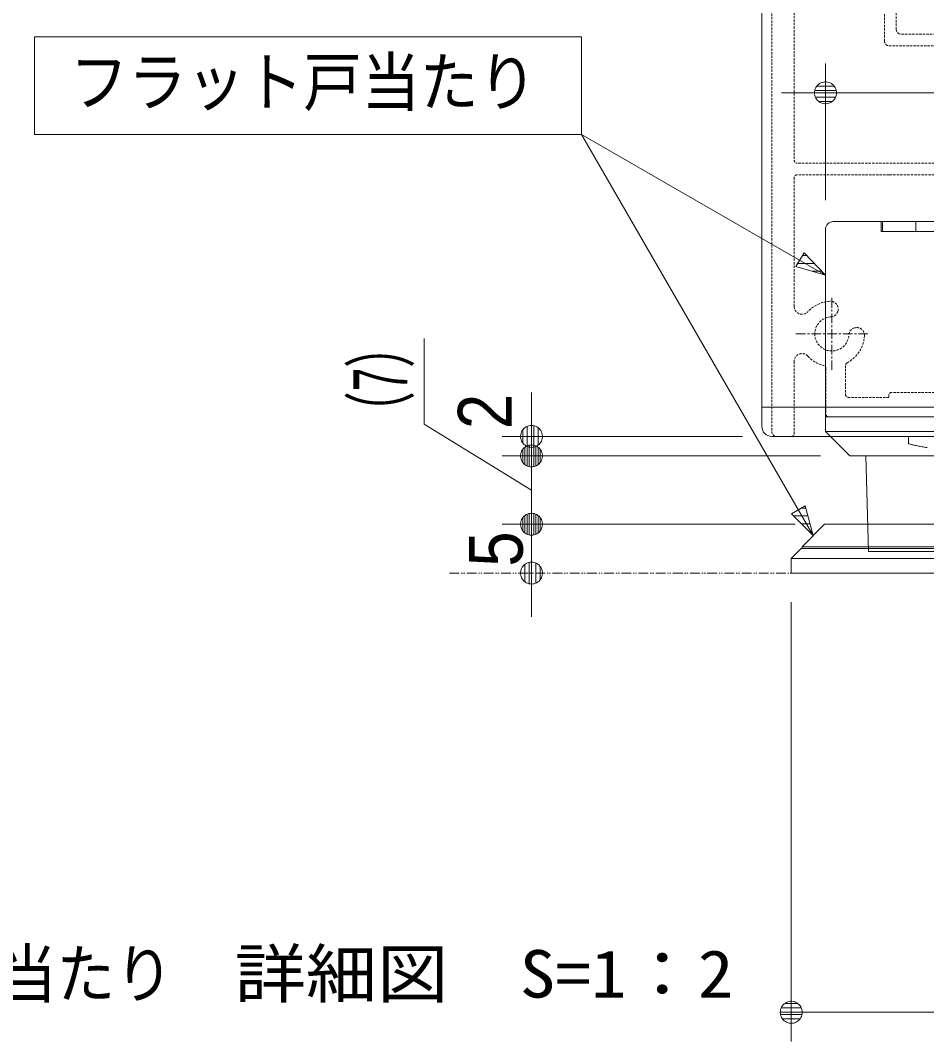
# Model space of a CAD drawing. Units: millimetres, scale not verified, with parts at other scales. Extents: x -4547 to 4547, y -2284 to 2284.
# Drawn here: x -4077 to -3613, y -1793 to -1270 of the extents above; entities that cross this region are included whole.
import ezdxf
from ezdxf.enums import TextEntityAlignment as Align

# ---------------------------------------------------------------- set-up
doc = ezdxf.new("R2010")
doc.units = ezdxf.units.MM
doc.header["$LTSCALE"] = 20
for name, pattern in [('CHAIN1', [8, 5, -1, 1, -1]), ('DASHED1', [1.8, 1.2, -0.6]), ('DOUBLE_CHAIN1', [8.8, 5, -1, 0.6, -0.6, 0.6, -1])]:
    doc.linetypes.add(name, pattern=pattern)
for name, color, linetype, lineweight in [('0-0_3一般', 7, 'Continuous', 9), ('0-1_2寸法-2', 7, 'Continuous', 9), ('0-2_0', 7, 'Continuous', 9), ('0-3_2寸法-3', 7, 'Continuous', 9), ('0-4_2寸法-1', 7, 'Continuous', 9)]:
    doc.layers.add(name, color=color, linetype=linetype, lineweight=lineweight)
doc.styles.add('ＭＳ ゴシック', font='')
doc.styles.add('ＭＳ Ｐゴシック', font='')
doc.styles.get('ＭＳ ゴシック').set_extended_font_data('MS Gothic')
doc.styles.get('ＭＳ Ｐゴシック').set_extended_font_data('MS PGothic')

# ---------------------------------------------------------------- blocks, each defined once
blk = doc.blocks.new('グループ-128')
at = {"layer": '0-0_3一般'}
for p, q in [((-47130.1, -20973.3), (-47130.1, -29353.3)), ((-45980.1, -27453.3), (-46400.1, -27453.3)), ((-45895.1, -27453.3), (-45910.1, -27453.3)), ((-45605.1, -27453.3), (-45845.1, -27453.3)), ((-45555.1, -27453.3), (-45605.1, -27453.3)), ((-45555.1, -27453.3), (-45105.1, -27453.3)), ((-45555.1, -27553.3), (-45555.1, -27453.3)), ((-46480.1, -29403.3), (-46480.1, -27533.3)), ((-45910.1, -27533.3), (-45910.1, -27553.3)), ((-43530.1, -29353.3), (-47130.1, -29353.3)), ((-47130.1, -29553.3), (-47130.1, -29353.3)), ((-47130.1, -29353.3), (-43530.1, -29353.3)), ((-46480.1, -29453.3), (-46480.1, -29403.3)), ((-46480.1, -29453.3), (-46480.1, -29603.3)), ((-44180.1, -29453.3), (-46480.1, -29453.3)), ((-44180.1, -29603.3), (-46480.1, -29603.3)), ((-47030.1, -29653.3), (-43630.1, -29653.3)), ((-46230.1, -29853.3), (-46430.1, -29653.3)), ((-46490.1, -30553.3), (-46326.1, -30553.3)), ((-43189.1, -30553.3), (-46326.1, -30553.3)), ((-46830.1, -30903.3), (-46730.1, -30803.3)), ((-43027.8, -30803.3), (-46730.1, -30803.3)), ((-46720.1, -30783.3), (-43021.4, -30783.3)), ((-46830.1, -31053.3), (-46830.1, -30903.3)), ((-46830.1, -30903.3), (-41230.1, -30903.3)), ((-41230.1, -31053.3), (-46830.1, -31053.3))]:
    blk.add_line(p, q, dxfattribs=at)
at = {"layer": '0-0_3一般', "linetype": 'DOUBLE_CHAIN1'}
blk.add_line((-50330.1, -31053.3), (-40330.1, -31053.3), dxfattribs=at)
at = {"layer": '0-0_3一般'}
for points in [[(-45910.1, -27533.3), (-45910.1, -27453.3), (-45980.1, -27453.3)], [(-45845.1, -27453.3), (-45895.1, -27453.3), (-45895.1, -27553.3)], [(-44750.1, -27533.3), (-44750.1, -27553.3), (-45910.1, -27553.3)], [(-46480.1, -29603.3), (-46430.1, -29653.3), (-44230.1, -29653.3), (-44180.1, -29603.3)], [(-46230.1, -29853.3), (-44430.1, -29853.3), (-44230.1, -29653.3)], [(-45516, -29754.6), (-45527.8, -29752.3), (-45539.3, -29750), (-45550.6, -29747.7), (-45561.5, -29745.4), (-45572.2, -29743), (-45582.6, -29740.6), (-45592.7, -29738.2), (-45602.5, -29735.8), (-45612, -29733.3), (-45621.2, -29730.9), (-45630.1, -29728.4), (-45630.1, -29653.3)], [(-45439, -29768), (-45452.5, -29765.8), (-45465.8, -29763.6), (-45478.8, -29761.4), (-45491.5, -29759.2), (-45503.9, -29756.9), (-45516, -29754.6)], [(-44620.1, -30833.3), (-46040.1, -30833.3), (-46065.8, -29853.3)], [(-46720.1, -30803.3), (-46720.1, -30783.3), (-46490.1, -30553.3)]]:
    blk.add_lwpolyline(points, dxfattribs=at)
for centre, radius, start, end in [((-46400.1, -27533.3), 80, 90, 180), ((-47030.1, -29553.3), 100, 180, 270)]:
    blk.add_arc(centre, radius, start, end, dxfattribs=at)
blk = doc.blocks.new('_Dot')
at = {"layer": '0-2_0'}
for p, q in [((-10, 0), (-20, 0)), ((9.78, 2), (-9.78, 2)), ((7.99, 6), (-7.99, 6)), ((9.16, -3.98), (-9.16, -3.98)), ((6, -7.98), (-6, -7.98))]:
    blk.add_line(p, q, dxfattribs=at)
for points in [[(10, 0), (9.92, 1.25), (9.69, 2.49), (9.3, 3.68), (8.76, 4.82), (8.09, 5.88), (7.29, 6.85), (6.37, 7.71), (5.36, 8.44), (4.26, 9.05), (3.09, 9.51), (1.87, 9.82), (0.63, 9.98), (-0.63, 9.98), (-1.87, 9.82), (-3.09, 9.51), (-4.26, 9.05), (-5.36, 8.44), (-6.37, 7.71), (-7.29, 6.85), (-8.09, 5.88), (-8.76, 4.82), (-9.3, 3.68), (-9.69, 2.49), (-9.92, 1.25), (-10, 0), (0, 0)], [(-10, 0), (-9.92, -1.25), (-9.69, -2.49), (-9.3, -3.68), (-8.76, -4.82), (-8.09, -5.88), (-7.29, -6.85), (-6.37, -7.71), (-5.36, -8.44), (-4.26, -9.05), (-3.09, -9.51), (-1.87, -9.82), (-0.63, -9.98), (0.63, -9.98), (1.87, -9.82), (3.09, -9.51), (4.26, -9.05), (5.36, -8.44), (6.37, -7.71), (7.29, -6.85), (8.09, -5.88), (8.76, -4.82), (9.3, -3.68), (9.69, -2.49), (9.92, -1.25), (10, 0), (0, 0)]]:
    blk.add_lwpolyline(points, close=True, dxfattribs=at)
blk = doc.blocks.new('グループ-129')
at = {"layer": '0-0_3一般', "linetype": 'DASHED1'}
for p, q in [((-47030.1, -24353.3), (-47000.1, -24353.3)), ((-47030.1, -24353.3), (-47030.1, -24383.3)), ((-47000.1, -24353.3), (-45750.1, -24353.3)), ((-45730.1, -24373.3), (-45730.1, -24383.3)), ((-44930.1, -24353.3), (-44929.9, -24353.3)), ((-44930.1, -24373.3), (-44930.1, -24383.3)), ((-43660.1, -24353.3), (-44910.1, -24353.3)), ((-43630.1, -24353.3), (-43660.1, -24353.3)), ((-43630.1, -24353.3), (-43630.1, -24383.3)), ((-47030.1, -24383.3), (-47030.1, -29603.3)), ((-45755.1, -25483.3), (-45755.1, -24403.3)), ((-45750.1, -24403.3), (-45755.1, -24403.3)), ((-44910.1, -24403.3), (-44905.1, -24403.3)), ((-44905.1, -24403.3), (-44905.1, -25483.3)), ((-43630.1, -29603.3), (-43630.1, -24383.3)), ((-45925.1, -24653.3), (-46033.4, -24653.3)), ((-44785.1, -24623.3), (-44785.1, -24623.3)), ((-44626.9, -24653.3), (-44735.1, -24653.3)), ((-45875.1, -25603.3), (-45875.1, -24703.3)), ((-44785.1, -25603.3), (-44785.1, -24703.3)), ((-46800.1, -24877.8), (-46800.1, -26823.3)), ((-43860.1, -26823.3), (-43860.1, -24877.8)), ((-44955.1, -25533.3), (-45705.1, -25533.3)), ((-44835.1, -25653.3), (-45825.1, -25653.3)), ((-43890.1, -26853.3), (-46770.1, -26853.3)), ((-45829.8, -26973.3), (-46770.1, -26973.3)), ((-45829.8, -26973.3), (-45799.8, -26973.3)), ((-46800.1, -27003.3), (-46800.1, -28321.9)), ((-43860.1, -28321.9), (-43860.1, -27003.3)), ((-43872.4, -28401.9), (-43984, -28401.9)), ((-43888.9, -28804.7), (-43965, -28804.7)), ((-46800.1, -28884.7), (-46800.1, -29623.3)), ((-46475.1, -28957), (-46475.1, -29428.3)), ((-46275.1, -28926.3), (-46275.1, -29223.3)), ((-44385.1, -28926.3), (-44385.1, -29223.3)), ((-44185.1, -28957), (-44185.1, -29428.3)), ((-43860.1, -29623.3), (-43860.1, -28884.7)), ((-45830.1, -29253.3), (-46245.1, -29253.3)), ((-45830.1, -29228.3), (-45830.1, -29253.3)), ((-44860.1, -29203.3), (-45805.1, -29203.3)), ((-44830.1, -29233.3), (-44830.1, -29253.3)), ((-44415.1, -29253.3), (-44830.1, -29253.3)), ((-45360.1, -29453.3), (-46450.1, -29453.3)), ((-45360.1, -29453.3), (-45330.1, -29423.3)), ((-45300.1, -29453.3), (-45330.1, -29423.3)), ((-45330.1, -29635.9), (-45330.1, -29423.3)), ((-44210.1, -29453.3), (-45300.1, -29453.3)), ((-46830.1, -29653.3), (-46980.1, -29653.3)), ((-43680.1, -29653.3), (-43830.1, -29653.3))]:
    blk.add_line(p, q, dxfattribs=at)
at = {"layer": '0-0_3一般', "linetype": 'CHAIN1'}
for p, q in [((-46415.1, -24284.8), (-46415.1, -25021.8)), ((-44245.1, -24284.8), (-44245.1, -25021.8)), ((-46783.6, -24653.3), (-46046.6, -24653.3)), ((-44613.6, -24653.3), (-43876.6, -24653.3)), ((-46415.1, -28234.8), (-46415.1, -28971.8)), ((-44245.1, -28234.8), (-44245.1, -28971.8)), ((-46783.6, -28603.3), (-46046.6, -28603.3)), ((-44613.6, -28603.3), (-43876.6, -28603.3))]:
    blk.add_line(p, q, dxfattribs=at)
at = {"layer": '0-0_3一般', "linetype": 'DASHED1'}
blk.add_lwpolyline([(-43890.1, -26973.3), (-45799.8, -26973.3), (-45829.8, -26973.3)], dxfattribs=at)
for centre, radius, start, end in [((-47000.1, -24383.3), 30, 90, 180), ((-45750.1, -24373.3), 20, 0, 90), ((-44910.1, -24373.3), 20, 90, 180), ((-43660.1, -24383.3), 30, 0, 90), ((-46415.1, -24653.3), 175, 0, 221.71611), ((-45750.1, -24383.3), 20, 270, 0), ((-44910.1, -24383.3), 20, 180, 270), ((-44245.1, -24653.3), 175, 0, 221.71611), ((-46415.1, -24653.3), 175, 318.28389, 0), ((-46033.4, -24703.3), 50, 90, 172.53791), ((-45925.1, -24703.3), 50, 360, 90), ((-44735.1, -24703.3), 50, 90, 180), ((-44626.9, -24703.3), 50, 7.46209, 90), ((-44245.1, -24653.3), 175, 318.28389, 0), ((-46605.5, -24823), 80, 330, 41.71611), ((-46224.8, -24823), 80, 138.28389, 210), ((-46415.1, -24653.3), 335, 320.20818, 352.53791), ((-44245.1, -24653.3), 335, 187.46209, 221.71611), ((-44435.5, -24823), 80, 330, 41.71611), ((-44054.8, -24823), 80, 138.28389, 210), ((-46740.1, -24877.8), 60, 34.25889, 180), ((-46415.1, -24653.3), 335, 214.70253, 221.71611), ((-46605.5, -24823), 80, 221.71611, 330), ((-46224.8, -24823), 80, 210, 318.28389), ((-46415.1, -24653.3), 335, 318.28389, 320.20818), ((-46415.1, -24653.3), 335, 318.28389, 320.20818), ((-44435.5, -24823), 80, 221.71611, 330), ((-44054.8, -24823), 80, 210, 318.28389), ((-44245.1, -24653.3), 335, 318.28389, 320.20818), ((-44245.1, -24653.3), 335, 318.28389, 320.20818), ((-44245.1, -24653.3), 335, 320.20818, 325.29747), ((-43920.1, -24877.8), 60, 0, 145.74111), ((-45705.1, -25483.3), 50, 180, 270), ((-44955.1, -25483.3), 50, 270, 0), ((-45825.1, -25603.3), 50, 180, 270), ((-44835.1, -25603.3), 50, 270, 0), ((-46770.1, -26823.3), 30, 180, 270), ((-43890.1, -26823.3), 30, 270, 0), ((-46770.1, -27003.3), 30, 90, 180), ((-43890.1, -27003.3), 30, 0, 90), ((-46720.1, -28321.9), 80, 180, 317.73474), ((-46415.1, -28603.3), 335, 93.28389, 137.19933), ((-46429.7, -28348.7), 80, 345, 93.28389), ((-44230.5, -28348.7), 80, 86.71611, 195), ((-44245.1, -28603.3), 335, 42.80067, 86.71611), ((-43940.1, -28321.9), 80, 222.26526, 0), ((-46415.1, -28603.3), 175, 93.28389, 180), ((-46429.7, -28348.7), 80, 273.28389, 345), ((-44230.5, -28348.7), 80, 195, 266.71611), ((-44245.1, -28603.3), 175, 0, 86.71611), ((-46160.5, -28617.9), 80, 105, 176.71611), ((-46160.5, -28617.9), 80, 356.71611, 105), ((-44499.7, -28617.9), 80, 75, 183.28389), ((-44499.7, -28617.9), 80, 3.28389, 75), ((-46415.1, -28603.3), 175, 180, 356.71611), ((-46415.1, -28603.3), 335, 297.75899, 356.71611), ((-44245.1, -28603.3), 335, 183.28389, 242.24101), ((-44245.1, -28603.3), 175, 183.28389, 0), ((-46720.1, -28884.7), 80, 42.26526, 180), ((-46415.1, -28603.3), 335, 222.80067, 255.72505), ((-44245.1, -28603.3), 335, 284.27495, 317.19933), ((-43940.1, -28884.7), 80, 0, 137.73474), ((-46505.1, -28957), 30, 0, 75.72505), ((-46245.1, -28926.3), 30, 117.75899, 180), ((-44415.1, -28926.3), 30, 0, 62.24101), ((-44155.1, -28957), 30, 104.27495, 180), ((-46245.1, -29223.3), 30, 180, 270), ((-45805.1, -29228.3), 25, 90, 180), ((-44860.1, -29233.3), 30, 0, 90), ((-44415.1, -29223.3), 30, 270, 0), ((-46450.1, -29428.3), 25, 180, 270), ((-44210.1, -29428.3), 25, 270, 0), ((-46980.1, -29603.3), 50, 180, 270), ((-43680.1, -29603.3), 50, 270, 0), ((-46830.1, -29623.3), 30, 270, 0), ((-43830.1, -29623.3), 30, 180, 270)]:
    blk.add_arc(centre, radius, start, end, dxfattribs=at)

msp = doc.modelspace()

# ---------------------------------------------------------------- linework, layer by layer
at = {"layer": '0-1_2寸法-2'}
for p, q in [((-3664.63, -1361.66), (-3664.63, -1291.66)), ((-3675.89, -1306.66), (-3687.14, -1306.66)), ((-3664.63, -1306.66), (-3549.63, -1306.66)), ((-3815.13, -1471.41), (-3815.13, -1460.15)), ((-3815.13, -1481.41), (-3815.13, -1470.15)), ((-3707.13, -1482.66), (-3830.13, -1482.66)), ((-3815.13, -1492.66), (-3815.13, -1482.66)), ((-3667.13, -1492.66), (-3830.13, -1492.66)), ((-3667.13, -1492.66), (-3830.13, -1492.66)), ((-3815.13, -1492.66), (-3815.13, -1527.66)), ((-3815.13, -1503.92), (-3815.13, -1515.17)), ((-3815.13, -1516.41), (-3815.13, -1505.15)), ((-3680.13, -1527.66), (-3830.13, -1527.66)), ((-3680.13, -1527.66), (-3830.13, -1527.66)), ((-3815.13, -1552.66), (-3815.13, -1527.66)), ((-3815.13, -1538.92), (-3815.13, -1550.17)), ((-3800.13, -1552.66), (-3799.93, -1552.66)), ((-3815.13, -1563.92), (-3815.13, -1575.17))]:
    msp.add_line(p, q, dxfattribs=at)
msp.add_lwpolyline([(-3870.13, -1432.5), (-3870.13, -1476.45), (-3815.13, -1510.16)], dxfattribs=at)
at = {"layer": '0-3_2寸法-3'}
for p, q in [((-3670.88, -1533.41), (-3789.51, -1327.94)), ((-3664.63, -1400.04), (-3789.51, -1327.94)), ((-3674.29, -1390.04), (-3676.39, -1390.04)), ((-3674.29, -1390.04), (-3676.39, -1390.04)), ((-3670.43, -1394.04), (-3678.8, -1394.04)), ((-3666.56, -1398.04), (-3671.61, -1398.04)), ((-3674.63, -1519.41), (-3677.1, -1519.41)), ((-3674.63, -1519.41), (-3677.1, -1519.41)), ((-3673.56, -1523.41), (-3680.88, -1523.41)), ((-3672.49, -1527.41), (-3676.88, -1527.41)), ((-3671.42, -1531.41), (-3672.88, -1531.41))]:
    msp.add_line(p, q, dxfattribs=at)
for points in [[(-3789.51, -1327.94), (-4069.51, -1327.94), (-4069.51, -1277.94), (-3789.51, -1277.94)], [(-3675.58, -1388.7), (-3664.63, -1400.04), (-3679.79, -1395.69)], [(-3675.58, -1388.7), (-3664.63, -1400.04), (-3679.79, -1395.69)], [(-3674.96, -1518.18), (-3670.88, -1533.41), (-3682.03, -1522.26)], [(-3674.96, -1518.18), (-3670.88, -1533.41), (-3682.03, -1522.26)]]:
    msp.add_lwpolyline(points, close=True, dxfattribs=at)
at = {"layer": '0-4_2寸法-1'}
for p, q in [((-3682.13, -1567.66), (-3682.13, -1792.66)), ((-3670.88, -1777.66), (-3413.39, -1777.66))]:
    msp.add_line(p, q, dxfattribs=at)

# ---------------------------------------------------------------- block references
at = {"layer": '0-0_3一般', "xscale": 0.05, "yscale": 0.05}
for name in ['グループ-128', 'グループ-129']:
    msp.add_blockref(name, (-1340.62, 0), dxfattribs=at)
at = {"layer": '0-1_2寸法-2', "xscale": 0.5627563, "yscale": 0.5627563}
msp.add_blockref('_Dot', (-3664.63, -1306.66), dxfattribs=at)
for p, rotation in [((-3815.13, -1482.66), 270), ((-3815.13, -1492.66), 270), ((-3815.13, -1492.66), 90), ((-3815.13, -1527.66), 270), ((-3815.13, -1527.66), 90), ((-3815.13, -1552.66), 90)]:
    msp.add_blockref('_Dot', p, dxfattribs=dict(at, rotation=rotation))
at = {"layer": '0-4_2寸法-1', "xscale": 0.5627563, "yscale": 0.5627563, "rotation": 180}
msp.add_blockref('_Dot', (-3682.13, -1777.66), dxfattribs=at)

# ---------------------------------------------------------------- texts
at = {"layer": '0-1_2寸法-2', "style": 'ＭＳ Ｐゴシック'}
for s, height, width, p in [('（7）', 27.51, 0.6, (-3870.52, -1482.06)), ('2', 27.57, 0.9, (-3816.99, -1478.89)), ('5', 27.57, 0.9, (-3811.34, -1549.39))]:
    msp.add_text(s, height=height, rotation=90, dxfattribs=dict(at, width=width)).set_placement(p, align=Align.BOTTOM_LEFT)
at = {"layer": '0-3_2寸法-3', "style": 'ＭＳ ゴシック'}
for s, width, p in [('フラット戸当たり', 0.9, (-4051.49, -1320.52)), ('フラット戸当たり\u3000', 0.9, (-4237.54, -1777.42)), ('詳細図\u3000S=1：2', 1.1, (-3967.2, -1777.42))]:
    msp.add_text(s, height=24.34, dxfattribs=dict(at, width=width)).set_placement(p, align=Align.BOTTOM_LEFT)

doc.saveas('drawing.dxf')
